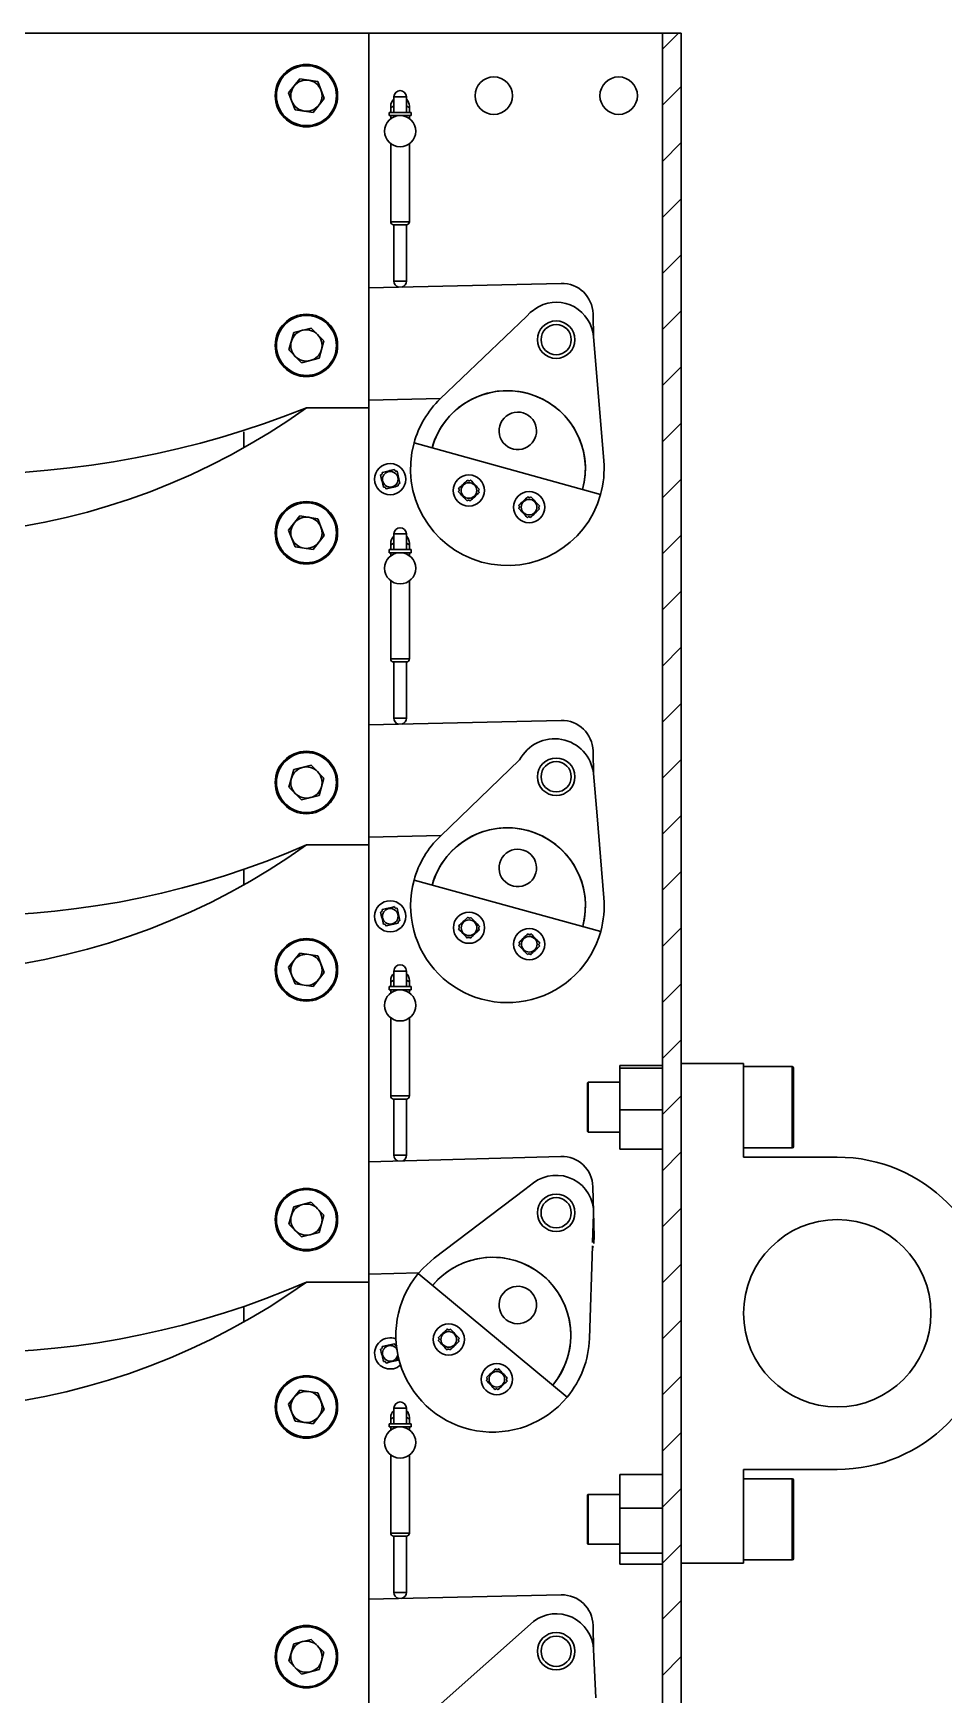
# Model space of a CAD drawing. Header units: millimetres. Extents: x -526 to 1037, y -289 to 1686.
# Drawn here: x -277.7 to -204.8, y 1320.8 to 1453.8 of the extents above; entities that cross this region are included whole.
import ezdxf

# ---------------------------------------------------------------- set-up
doc = ezdxf.new("R2010")
doc.units = ezdxf.units.MM
doc.header["$LTSCALE"] = 0.3
doc.layers.add('粗实线', color=7, linetype='Continuous', lineweight=35)

msp = doc.modelspace()

# ---------------------------------------------------------------- hatches: boundary and pattern name
at = {"layer": '粗实线', "linetype": 'ByBlock', "lineweight": 30}
h = msp.add_hatch(dxfattribs=at)
h.set_pattern_fill('ANSI31', color=0, style=0)
h.set_pattern_definition([(45, (-525.94, 1176.3685), (-2.245064, 2.245064), [])])
h.paths.add_polyline_path([(-225.801, 1453.837), (-227.301, 1453.837), (-227.301, 1248.837), (-225.801, 1248.837)], flags=0)

# ---------------------------------------------------------------- linework, layer by layer
at = {"layer": '粗实线', "color": 0, "linetype": 'ByBlock', "lineweight": 30}
for p, q in [((-250.804, 1453.837), (-321.358, 1453.837)), ((-250.801, 1453.837), (-250.804, 1453.837)), ((-250.801, 1248.837), (-250.801, 1453.837)), ((-227.301, 1453.837), (-250.801, 1453.837)), ((-225.801, 1453.837), (-227.301, 1453.837)), ((-227.301, 1453.837), (-227.301, 1248.837)), ((-225.801, 1248.837), (-225.801, 1453.837)), ((-257.228, 1449.053), (-256.326, 1450.181)), ((-256.702, 1447.709), (-257.228, 1449.053)), ((-256.326, 1450.181), (-254.899, 1449.964)), ((-254.899, 1449.964), (-254.374, 1448.62)), ((-255.275, 1447.492), (-256.702, 1447.709)), ((-254.374, 1448.62), (-255.275, 1447.492)), ((-248.801, 1448.012), (-249.051, 1447.868)), ((-249.051, 1447.992), (-249.051, 1447.492)), ((-248.801, 1448.742), (-248.801, 1447.492)), ((-248.801, 1448.742), (-247.801, 1448.742)), ((-247.801, 1447.492), (-247.801, 1448.742)), ((-247.551, 1447.868), (-247.801, 1448.012)), ((-247.551, 1447.492), (-247.551, 1447.992)), ((-249.176, 1447.492), (-249.176, 1447.242)), ((-249.176, 1447.492), (-247.426, 1447.492)), ((-249.176, 1447.242), (-247.426, 1447.242)), ((-249.051, 1447.242), (-249.051, 1446.992)), ((-249.051, 1447.242), (-249.051, 1446.992)), ((-247.551, 1446.992), (-247.551, 1447.242)), ((-247.551, 1446.992), (-247.551, 1447.242)), ((-247.426, 1447.242), (-247.426, 1447.492)), ((-249.051, 1444.992), (-249.051, 1438.742)), ((-247.551, 1438.742), (-247.551, 1444.992)), ((-249.051, 1438.742), (-247.551, 1438.742)), ((-248.801, 1438.492), (-248.801, 1433.992)), ((-248.801, 1438.492), (-247.801, 1438.492)), ((-247.801, 1433.992), (-247.801, 1438.492)), ((-235.41, 1433.808), (-250.801, 1433.453)), ((-248.801, 1433.992), (-247.801, 1433.992)), ((-238.167, 1431.19), (-245.083, 1424.557)), ((-237.883, 1431.463), (-238.167, 1431.19)), ((-232.809, 1429.456), (-232.853, 1431.367)), ((-257.199, 1428.478), (-256.81, 1429.868)), ((-256.81, 1429.868), (-255.412, 1430.227)), ((-255.412, 1430.227), (-254.403, 1429.195)), ((-254.403, 1429.195), (-254.791, 1427.805)), ((-231.995, 1419.602), (-232.816, 1429.545)), ((-256.189, 1427.446), (-257.199, 1428.478)), ((-254.791, 1427.805), (-256.189, 1427.446)), ((-255.801, 1423.837), (-250.804, 1423.837)), ((-250.804, 1423.837), (-255.801, 1423.837)), ((-250.801, 1424.451), (-245.055, 1424.583)), ((-260.801, 1421.928), (-260.801, 1420.648)), ((-232.248, 1416.9), (-247.188, 1421.027)), ((-248.754, 1418.898), (-248.749, 1418.878)), ((-248.445, 1417.583), (-248.45, 1417.603)), ((-243.61, 1417.351), (-243.624, 1417.366)), ((-242.874, 1418.043), (-242.888, 1418.057)), ((-242.093, 1416.951), (-242.071, 1417.02)), ((-238.674, 1416.157), (-238.697, 1416.088)), ((-237.157, 1415.757), (-237.144, 1415.742)), ((-257.228, 1414.053), (-256.326, 1415.181)), ((-256.326, 1415.181), (-254.899, 1414.964)), ((-254.899, 1414.964), (-254.374, 1413.62)), ((-237.894, 1415.065), (-237.88, 1415.051)), ((-256.702, 1412.709), (-257.228, 1414.053)), ((-254.374, 1413.62), (-255.275, 1412.492)), ((-248.801, 1413.012), (-249.051, 1412.868)), ((-249.051, 1412.992), (-249.051, 1412.492)), ((-248.801, 1413.742), (-248.801, 1412.492)), ((-248.801, 1413.742), (-247.801, 1413.742)), ((-247.801, 1412.492), (-247.801, 1413.742)), ((-247.551, 1412.868), (-247.801, 1413.012)), ((-247.551, 1412.492), (-247.551, 1412.992)), ((-255.275, 1412.492), (-256.702, 1412.709)), ((-249.176, 1412.492), (-249.176, 1412.242)), ((-249.176, 1412.492), (-247.426, 1412.492)), ((-249.176, 1412.242), (-247.426, 1412.242)), ((-249.051, 1412.242), (-249.051, 1411.992)), ((-249.051, 1412.242), (-249.051, 1411.992)), ((-247.551, 1411.992), (-247.551, 1412.242)), ((-247.551, 1411.992), (-247.551, 1412.242)), ((-247.426, 1412.242), (-247.426, 1412.492)), ((-249.051, 1409.992), (-249.051, 1403.742)), ((-247.551, 1403.742), (-247.551, 1409.992)), ((-249.051, 1403.742), (-247.551, 1403.742)), ((-248.801, 1403.492), (-248.801, 1398.992)), ((-248.801, 1403.492), (-247.801, 1403.492)), ((-247.801, 1398.992), (-247.801, 1403.492)), ((-235.41, 1398.809), (-250.801, 1398.453)), ((-248.801, 1398.992), (-247.801, 1398.992)), ((-232.809, 1394.458), (-232.853, 1396.368)), ((-257.199, 1393.478), (-256.81, 1394.868)), ((-256.81, 1394.868), (-255.412, 1395.227)), ((-255.412, 1395.227), (-254.403, 1394.195)), ((-238.731, 1395.649), (-245.08, 1389.551)), ((-232.535, 1391.165), (-232.816, 1394.548)), ((-256.189, 1392.446), (-257.199, 1393.478)), ((-254.403, 1394.195), (-254.791, 1392.805)), ((-254.791, 1392.805), (-256.189, 1392.446)), ((-231.988, 1384.605), (-232.535, 1391.165)), ((-250.801, 1389.451), (-245.046, 1389.584)), ((-255.801, 1388.837), (-250.804, 1388.837)), ((-250.804, 1388.837), (-255.801, 1388.837)), ((-260.801, 1386.885), (-260.801, 1385.648)), ((-232.236, 1381.916), (-247.186, 1386.008)), ((-243.599, 1382.342), (-243.613, 1382.357)), ((-242.082, 1381.942), (-242.059, 1382.013)), ((-238.66, 1381.159), (-238.683, 1381.088)), ((-238.04, 1381.714), (-238.054, 1381.728)), ((-257.228, 1379.053), (-256.326, 1380.181)), ((-256.326, 1380.181), (-254.899, 1379.964)), ((-254.899, 1379.964), (-254.374, 1378.62)), ((-237.144, 1380.759), (-237.13, 1380.744)), ((-256.702, 1377.709), (-257.228, 1379.053)), ((-254.374, 1378.62), (-255.275, 1377.492)), ((-248.801, 1378.742), (-248.801, 1377.492)), ((-248.801, 1378.742), (-247.801, 1378.742)), ((-247.801, 1377.492), (-247.801, 1378.742)), ((-255.275, 1377.492), (-256.702, 1377.709)), ((-249.176, 1377.492), (-249.176, 1377.242)), ((-249.176, 1377.492), (-247.426, 1377.492)), ((-249.176, 1377.242), (-247.426, 1377.242)), ((-248.801, 1378.012), (-249.051, 1377.868)), ((-249.051, 1377.992), (-249.051, 1377.492)), ((-249.051, 1377.242), (-249.051, 1376.992)), ((-249.051, 1377.242), (-249.051, 1376.992)), ((-247.551, 1377.868), (-247.801, 1378.012)), ((-247.551, 1377.492), (-247.551, 1377.992)), ((-247.551, 1376.992), (-247.551, 1377.242)), ((-247.551, 1376.992), (-247.551, 1377.242)), ((-247.426, 1377.242), (-247.426, 1377.492)), ((-249.051, 1374.992), (-249.051, 1368.742)), ((-247.551, 1368.742), (-247.551, 1374.992)), ((-227.301, 1371.186), (-230.701, 1371.186)), ((-230.701, 1370.977), (-230.701, 1371.186)), ((-227.301, 1370.977), (-230.701, 1370.977)), ((-230.701, 1367.627), (-230.701, 1370.977)), ((-220.801, 1371.337), (-225.801, 1371.337)), ((-220.801, 1363.837), (-220.801, 1371.337)), ((-216.901, 1371.087), (-220.801, 1371.087)), ((-216.901, 1364.587), (-216.901, 1371.087)), ((-216.801, 1370.987), (-216.801, 1364.687)), ((-233.251, 1369.837), (-233.301, 1369.787)), ((-233.301, 1365.887), (-233.301, 1369.787)), ((-230.701, 1369.837), (-233.251, 1369.837)), ((-233.251, 1369.837), (-233.251, 1365.837)), ((-249.051, 1368.742), (-247.551, 1368.742)), ((-248.801, 1368.492), (-248.801, 1363.992)), ((-248.801, 1368.492), (-247.801, 1368.492)), ((-247.801, 1363.992), (-247.801, 1368.492)), ((-227.301, 1367.627), (-230.701, 1367.627)), ((-230.701, 1364.487), (-230.701, 1367.627)), ((-233.301, 1365.887), (-233.251, 1365.837)), ((-233.251, 1365.837), (-230.701, 1365.837)), ((-235.432, 1363.899), (-250.801, 1363.476)), ((-248.801, 1363.992), (-247.801, 1363.992)), ((-227.301, 1364.487), (-230.701, 1364.487)), ((-220.801, 1364.587), (-216.901, 1364.587)), ((-213.301, 1363.837), (-220.801, 1363.837)), ((-238.312, 1361.253), (-245.571, 1355.748)), ((-237.621, 1361.777), (-238.312, 1361.253)), ((-232.754, 1357.47), (-232.864, 1361.468)), ((-257.199, 1358.478), (-256.81, 1359.868)), ((-256.81, 1359.868), (-255.412, 1360.227)), ((-255.412, 1360.227), (-254.403, 1359.195)), ((-256.189, 1357.446), (-257.199, 1358.478)), ((-254.403, 1359.195), (-254.791, 1357.805)), ((-232.886, 1357.014), (-232.81, 1359.287)), ((-254.791, 1357.805), (-256.189, 1357.446)), ((-233.142, 1349.315), (-232.895, 1356.738)), ((-232.901, 1356.555), (-232.853, 1356.702)), ((-250.801, 1354.472), (-246.801, 1354.582)), ((-234.917, 1344.632), (-246.859, 1354.514)), ((-255.801, 1353.837), (-250.804, 1353.837)), ((-250.804, 1353.837), (-255.801, 1353.837)), ((-260.801, 1351.885), (-260.801, 1350.648)), ((-245.231, 1349.161), (-245.245, 1349.147)), ((-249.733, 1348.647), (-249.737, 1348.667)), ((-248.549, 1348.771), (-248.569, 1348.766)), ((-249.633, 1347.479), (-249.614, 1347.484)), ((-257.228, 1344.053), (-256.326, 1345.181)), ((-256.326, 1345.181), (-254.899, 1344.964)), ((-241.386, 1346.2), (-241.372, 1346.185)), ((-240.462, 1345.216), (-240.475, 1345.23)), ((-239.739, 1345.922), (-239.725, 1345.907)), ((-256.702, 1342.709), (-257.228, 1344.053)), ((-254.899, 1344.964), (-254.374, 1343.62)), ((-255.275, 1342.492), (-256.702, 1342.709)), ((-254.374, 1343.62), (-255.275, 1342.492)), ((-249.176, 1342.492), (-249.176, 1342.242)), ((-249.176, 1342.492), (-247.426, 1342.492)), ((-248.801, 1343.012), (-249.051, 1342.868)), ((-249.051, 1342.992), (-249.051, 1342.492)), ((-248.801, 1343.742), (-248.801, 1342.492)), ((-248.801, 1343.742), (-247.801, 1343.742)), ((-247.801, 1342.492), (-247.801, 1343.742)), ((-247.551, 1342.868), (-247.801, 1343.012)), ((-247.551, 1342.492), (-247.551, 1342.992)), ((-247.426, 1342.242), (-247.426, 1342.492)), ((-249.176, 1342.242), (-247.426, 1342.242)), ((-249.051, 1342.242), (-249.051, 1341.992)), ((-249.051, 1342.242), (-249.051, 1341.992)), ((-247.551, 1341.992), (-247.551, 1342.242)), ((-247.551, 1341.992), (-247.551, 1342.242)), ((-249.051, 1339.992), (-249.051, 1333.742)), ((-247.551, 1333.742), (-247.551, 1339.992)), ((-220.801, 1331.337), (-220.801, 1338.837)), ((-220.801, 1338.837), (-213.301, 1338.837)), ((-227.301, 1338.438), (-230.701, 1338.438)), ((-230.701, 1335.725), (-230.701, 1338.438)), ((-216.901, 1338.087), (-220.801, 1338.087)), ((-216.901, 1331.587), (-216.901, 1338.087)), ((-216.801, 1337.987), (-216.801, 1331.687)), ((-233.251, 1336.837), (-233.301, 1336.787)), ((-233.301, 1332.887), (-233.301, 1336.787)), ((-230.701, 1336.837), (-233.251, 1336.837)), ((-233.251, 1336.837), (-233.251, 1332.837)), ((-227.301, 1335.725), (-230.701, 1335.725)), ((-230.701, 1332.123), (-230.701, 1335.725)), ((-249.051, 1333.742), (-247.551, 1333.742)), ((-248.801, 1333.492), (-248.801, 1328.992)), ((-248.801, 1333.492), (-247.801, 1333.492)), ((-247.801, 1328.992), (-247.801, 1333.492)), ((-233.301, 1332.887), (-233.251, 1332.837)), ((-233.251, 1332.837), (-230.701, 1332.837)), ((-227.301, 1332.123), (-230.701, 1332.123)), ((-230.701, 1331.235), (-230.701, 1332.123)), ((-227.301, 1331.235), (-230.701, 1331.235)), ((-225.801, 1331.337), (-220.801, 1331.337)), ((-220.801, 1331.587), (-216.901, 1331.587)), ((-235.405, 1328.787), (-250.801, 1328.448)), ((-248.801, 1328.992), (-247.801, 1328.992)), ((-237.625, 1326.663), (-245.25, 1319.879)), ((-256.81, 1324.868), (-255.412, 1325.227)), ((-255.412, 1325.227), (-254.403, 1324.195)), ((-232.807, 1324.379), (-232.85, 1326.343)), ((-257.199, 1323.478), (-256.81, 1324.868)), ((-254.403, 1324.195), (-254.791, 1322.805)), ((-232.632, 1320.557), (-232.809, 1324.415)), ((-256.189, 1322.446), (-257.199, 1323.478)), ((-254.791, 1322.805), (-256.189, 1322.446))]:
    msp.add_line(p, q, dxfattribs=at)
at = {"layer": '粗实线', "color": 0, "linetype": 'ByBlock', "lineweight": 30, "flags": 128}
for points in [[(-237.177, 1431.966), (-237.282, 1431.91), (-237.883, 1431.463)], [(-249.633, 1417.479), (-249.661, 1417.6), (-249.69, 1417.723), (-249.719, 1417.847), (-249.748, 1417.971), (-249.778, 1418.095), (-249.807, 1418.219), (-249.835, 1418.342), (-249.864, 1418.463)], [(-249.737, 1418.667), (-249.616, 1418.695), (-249.494, 1418.724), (-249.37, 1418.753), (-249.245, 1418.782), (-249.121, 1418.811), (-248.997, 1418.84), (-248.875, 1418.869), (-248.754, 1418.898)], [(-249.733, 1418.647), (-249.733, 1418.65), (-249.734, 1418.652), (-249.734, 1418.655), (-249.735, 1418.657), (-249.735, 1418.66), (-249.736, 1418.662), (-249.737, 1418.664), (-249.737, 1418.667)], [(-248.549, 1418.771), (-248.521, 1418.65), (-248.492, 1418.527), (-248.463, 1418.404), (-248.434, 1418.279), (-248.405, 1418.155), (-248.376, 1418.031), (-248.347, 1417.908), (-248.319, 1417.788)], [(-249.429, 1417.353), (-249.429, 1417.355), (-249.43, 1417.357), (-249.43, 1417.36), (-249.431, 1417.362), (-249.432, 1417.365), (-249.432, 1417.367), (-249.433, 1417.37), (-249.433, 1417.372)], [(-248.445, 1417.583), (-248.566, 1417.555), (-248.689, 1417.526), (-248.813, 1417.497), (-248.937, 1417.468), (-249.061, 1417.439), (-249.185, 1417.41), (-249.308, 1417.381), (-249.429, 1417.353)], [(-243.631, 1417.126), (-243.629, 1417.127), (-243.628, 1417.129), (-243.626, 1417.131), (-243.624, 1417.132), (-243.622, 1417.134), (-243.62, 1417.136), (-243.619, 1417.138), (-243.617, 1417.139)], [(-242.94, 1416.389), (-243.025, 1416.48), (-243.111, 1416.572), (-243.198, 1416.664), (-243.286, 1416.757), (-243.373, 1416.851), (-243.46, 1416.943), (-243.546, 1417.035), (-243.631, 1417.126)], [(-243.624, 1417.366), (-243.533, 1417.451), (-243.441, 1417.537), (-243.349, 1417.624), (-243.256, 1417.712), (-243.163, 1417.799), (-243.07, 1417.886), (-242.978, 1417.972), (-242.888, 1418.057)], [(-241.963, 1417.073), (-242.054, 1416.988), (-242.146, 1416.902), (-242.238, 1416.815), (-242.331, 1416.727), (-242.425, 1416.64), (-242.517, 1416.553), (-242.609, 1416.467), (-242.7, 1416.382)], [(-242.662, 1418.036), (-242.66, 1418.038), (-242.658, 1418.039), (-242.656, 1418.041), (-242.654, 1418.043), (-242.653, 1418.045), (-242.651, 1418.046), (-242.649, 1418.048), (-242.647, 1418.05)], [(-242.647, 1418.05), (-242.562, 1417.959), (-242.476, 1417.867), (-242.389, 1417.775), (-242.302, 1417.682), (-242.214, 1417.589), (-242.127, 1417.496), (-242.041, 1417.404), (-241.956, 1417.313)], [(-241.956, 1417.313), (-241.958, 1417.312), (-241.959, 1417.31), (-241.961, 1417.308), (-241.963, 1417.307), (-241.965, 1417.305), (-241.967, 1417.303), (-241.969, 1417.302), (-241.97, 1417.3)], [(-242.925, 1416.403), (-242.927, 1416.401), (-242.929, 1416.4), (-242.931, 1416.398), (-242.933, 1416.396), (-242.934, 1416.394), (-242.936, 1416.393), (-242.938, 1416.391), (-242.94, 1416.389)], [(-238.12, 1415.058), (-238.205, 1415.149), (-238.292, 1415.241), (-238.379, 1415.333), (-238.466, 1415.426), (-238.553, 1415.519), (-238.64, 1415.612), (-238.727, 1415.704), (-238.812, 1415.794)], [(-238.804, 1416.035), (-238.714, 1416.12), (-238.622, 1416.206), (-238.529, 1416.293), (-238.436, 1416.38), (-238.343, 1416.468), (-238.25, 1416.555), (-238.158, 1416.641), (-238.068, 1416.726)], [(-238.791, 1416.02), (-238.792, 1416.022), (-238.794, 1416.024), (-238.796, 1416.026), (-238.797, 1416.027), (-238.799, 1416.029), (-238.801, 1416.031), (-238.802, 1416.033), (-238.804, 1416.035)], [(-238.068, 1416.726), (-238.066, 1416.724), (-238.065, 1416.722), (-238.063, 1416.721), (-238.061, 1416.719), (-238.059, 1416.717), (-238.058, 1416.715), (-238.056, 1416.713), (-238.054, 1416.712)], [(-237.144, 1415.742), (-237.234, 1415.657), (-237.326, 1415.571), (-237.419, 1415.484), (-237.512, 1415.396), (-237.605, 1415.309), (-237.698, 1415.222), (-237.79, 1415.136), (-237.88, 1415.051)], [(-237.842, 1416.705), (-237.84, 1416.707), (-237.839, 1416.708), (-237.837, 1416.71), (-237.835, 1416.712), (-237.833, 1416.713), (-237.831, 1416.715), (-237.829, 1416.717), (-237.828, 1416.719)], [(-237.828, 1416.719), (-237.743, 1416.628), (-237.656, 1416.536), (-237.569, 1416.444), (-237.482, 1416.35), (-237.395, 1416.257), (-237.307, 1416.165), (-237.221, 1416.073), (-237.136, 1415.982)], [(-237.136, 1415.982), (-237.138, 1415.981), (-237.14, 1415.979), (-237.142, 1415.977), (-237.144, 1415.975), (-237.145, 1415.974), (-237.147, 1415.972), (-237.149, 1415.97), (-237.151, 1415.969)], [(-238.106, 1415.072), (-238.108, 1415.07), (-238.109, 1415.068), (-238.111, 1415.067), (-238.113, 1415.065), (-238.115, 1415.063), (-238.117, 1415.062), (-238.119, 1415.06), (-238.12, 1415.058)], [(-249.737, 1383.667), (-249.616, 1383.695), (-249.494, 1383.724), (-249.37, 1383.753), (-249.245, 1383.782), (-249.121, 1383.811), (-248.997, 1383.84), (-248.875, 1383.869), (-248.754, 1383.898)], [(-248.754, 1383.898), (-248.753, 1383.895), (-248.753, 1383.893), (-248.752, 1383.89), (-248.751, 1383.888), (-248.751, 1383.885), (-248.75, 1383.883), (-248.75, 1383.88), (-248.749, 1383.878)], [(-248.549, 1383.771), (-248.521, 1383.65), (-248.492, 1383.527), (-248.463, 1383.404), (-248.434, 1383.279), (-248.405, 1383.155), (-248.376, 1383.031), (-248.347, 1382.908), (-248.319, 1382.788)], [(-249.633, 1382.479), (-249.661, 1382.6), (-249.69, 1382.723), (-249.719, 1382.847), (-249.748, 1382.971), (-249.778, 1383.095), (-249.807, 1383.219), (-249.835, 1383.342), (-249.864, 1383.463)], [(-249.733, 1383.647), (-249.733, 1383.65), (-249.734, 1383.652), (-249.734, 1383.655), (-249.735, 1383.657), (-249.735, 1383.66), (-249.736, 1383.662), (-249.737, 1383.664), (-249.737, 1383.667)], [(-249.429, 1382.353), (-249.429, 1382.355), (-249.43, 1382.357), (-249.43, 1382.36), (-249.431, 1382.362), (-249.432, 1382.365), (-249.432, 1382.367), (-249.433, 1382.37), (-249.433, 1382.372)], [(-248.445, 1382.583), (-248.566, 1382.555), (-248.689, 1382.526), (-248.813, 1382.497), (-248.937, 1382.468), (-249.061, 1382.439), (-249.185, 1382.41), (-249.308, 1382.381), (-249.429, 1382.353)], [(-243.613, 1382.357), (-243.522, 1382.442), (-243.43, 1382.528), (-243.338, 1382.615), (-243.245, 1382.703), (-243.152, 1382.79), (-243.059, 1382.877), (-242.967, 1382.963), (-242.877, 1383.048)], [(-242.877, 1383.048), (-242.875, 1383.047), (-242.873, 1383.045), (-242.871, 1383.043), (-242.87, 1383.041), (-242.868, 1383.039), (-242.866, 1383.037), (-242.865, 1383.036), (-242.863, 1383.034)], [(-242.636, 1383.041), (-242.551, 1382.95), (-242.465, 1382.858), (-242.378, 1382.766), (-242.291, 1382.673), (-242.203, 1382.58), (-242.116, 1382.487), (-242.03, 1382.395), (-241.945, 1382.305)], [(-243.62, 1382.117), (-243.619, 1382.118), (-243.617, 1382.12), (-243.615, 1382.122), (-243.613, 1382.123), (-243.611, 1382.125), (-243.609, 1382.127), (-243.608, 1382.129), (-243.606, 1382.13)], [(-242.929, 1381.38), (-243.014, 1381.471), (-243.1, 1381.563), (-243.187, 1381.655), (-243.275, 1381.748), (-243.362, 1381.842), (-243.449, 1381.934), (-243.535, 1382.026), (-243.62, 1382.117)], [(-242.689, 1381.373), (-242.69, 1381.375), (-242.692, 1381.376), (-242.694, 1381.378), (-242.695, 1381.38), (-242.697, 1381.382), (-242.699, 1381.384), (-242.701, 1381.386), (-242.702, 1381.387)], [(-241.952, 1382.064), (-242.043, 1381.979), (-242.135, 1381.893), (-242.227, 1381.806), (-242.321, 1381.719), (-242.414, 1381.631), (-242.506, 1381.544), (-242.598, 1381.458), (-242.689, 1381.373)], [(-241.945, 1382.305), (-241.947, 1382.303), (-241.948, 1382.301), (-241.95, 1382.299), (-241.952, 1382.298), (-241.954, 1382.296), (-241.956, 1382.294), (-241.958, 1382.293), (-241.959, 1382.291)], [(-238.79, 1381.037), (-238.7, 1381.122), (-238.608, 1381.208), (-238.515, 1381.295), (-238.422, 1381.383), (-238.329, 1381.47), (-238.236, 1381.557), (-238.145, 1381.643), (-238.054, 1381.728)], [(-238.777, 1381.022), (-238.778, 1381.024), (-238.78, 1381.026), (-238.782, 1381.028), (-238.783, 1381.03), (-238.785, 1381.031), (-238.787, 1381.033), (-238.789, 1381.035), (-238.79, 1381.037)], [(-237.828, 1381.707), (-237.826, 1381.709), (-237.825, 1381.71), (-237.823, 1381.712), (-237.821, 1381.714), (-237.819, 1381.716), (-237.817, 1381.717), (-237.815, 1381.719), (-237.814, 1381.721)], [(-237.814, 1381.721), (-237.729, 1381.63), (-237.642, 1381.538), (-237.555, 1381.446), (-237.468, 1381.353), (-237.381, 1381.259), (-237.294, 1381.167), (-237.207, 1381.075), (-237.122, 1380.984)], [(-238.106, 1380.06), (-238.191, 1380.151), (-238.278, 1380.243), (-238.365, 1380.335), (-238.452, 1380.428), (-238.539, 1380.521), (-238.627, 1380.614), (-238.713, 1380.706), (-238.798, 1380.797)], [(-238.092, 1380.074), (-238.094, 1380.072), (-238.095, 1380.071), (-238.097, 1380.069), (-238.099, 1380.067), (-238.101, 1380.065), (-238.103, 1380.064), (-238.105, 1380.062), (-238.106, 1380.06)], [(-237.13, 1380.744), (-237.22, 1380.659), (-237.312, 1380.573), (-237.405, 1380.486), (-237.498, 1380.398), (-237.591, 1380.311), (-237.684, 1380.224), (-237.776, 1380.138), (-237.866, 1380.053)], [(-237.122, 1380.984), (-237.124, 1380.983), (-237.126, 1380.981), (-237.128, 1380.979), (-237.13, 1380.978), (-237.131, 1380.976), (-237.133, 1380.974), (-237.135, 1380.972), (-237.137, 1380.971)], [(-232.797, 1356.938), (-232.789, 1356.981), (-232.754, 1357.47)], [(-245.571, 1355.748), (-246.468, 1354.951), (-246.859, 1354.514)], [(-244.554, 1348.411), (-244.639, 1348.501), (-244.725, 1348.593), (-244.812, 1348.686), (-244.9, 1348.779), (-244.987, 1348.872), (-245.074, 1348.965), (-245.16, 1349.056), (-245.245, 1349.147)], [(-245.238, 1349.387), (-245.147, 1349.472), (-245.056, 1349.559), (-244.963, 1349.646), (-244.87, 1349.733), (-244.777, 1349.82), (-244.684, 1349.907), (-244.592, 1349.994), (-244.502, 1350.079)], [(-244.502, 1350.079), (-244.5, 1350.077), (-244.498, 1350.075), (-244.497, 1350.073), (-244.495, 1350.071), (-244.493, 1350.07), (-244.491, 1350.068), (-244.49, 1350.066), (-244.488, 1350.064)], [(-243.577, 1349.095), (-243.668, 1349.01), (-243.76, 1348.923), (-243.852, 1348.836), (-243.946, 1348.749), (-244.039, 1348.661), (-244.131, 1348.574), (-244.223, 1348.488), (-244.314, 1348.403)], [(-244.276, 1350.057), (-244.274, 1350.059), (-244.272, 1350.061), (-244.27, 1350.063), (-244.269, 1350.064), (-244.267, 1350.066), (-244.265, 1350.068), (-244.263, 1350.069), (-244.261, 1350.071)], [(-244.261, 1350.071), (-244.176, 1349.981), (-244.09, 1349.889), (-244.003, 1349.796), (-243.916, 1349.703), (-243.828, 1349.61), (-243.741, 1349.517), (-243.655, 1349.425), (-243.57, 1349.335)], [(-249.864, 1348.463), (-249.861, 1348.463), (-249.859, 1348.464), (-249.856, 1348.464), (-249.854, 1348.465), (-249.852, 1348.465), (-249.849, 1348.466), (-249.847, 1348.467), (-249.844, 1348.467)], [(-249.633, 1347.479), (-249.661, 1347.6), (-249.69, 1347.723), (-249.719, 1347.847), (-249.748, 1347.971), (-249.778, 1348.095), (-249.807, 1348.219), (-249.835, 1348.342), (-249.864, 1348.463)], [(-249.737, 1348.667), (-249.616, 1348.695), (-249.494, 1348.724), (-249.37, 1348.753), (-249.245, 1348.782), (-249.121, 1348.811), (-248.997, 1348.84), (-248.875, 1348.869), (-248.754, 1348.898)], [(-248.754, 1348.898), (-248.753, 1348.895), (-248.753, 1348.893), (-248.752, 1348.89), (-248.751, 1348.888), (-248.751, 1348.885), (-248.75, 1348.883), (-248.75, 1348.88), (-248.749, 1348.878)], [(-248.619, 1347.543), (-248.561, 1347.595), (-248.427, 1347.777)], [(-244.539, 1348.424), (-244.541, 1348.423), (-244.543, 1348.421), (-244.545, 1348.419), (-244.547, 1348.418), (-244.549, 1348.416), (-244.55, 1348.414), (-244.552, 1348.412), (-244.554, 1348.411)], [(-249.429, 1347.353), (-249.429, 1347.355), (-249.43, 1347.357), (-249.43, 1347.36), (-249.431, 1347.362), (-249.432, 1347.365), (-249.432, 1347.367), (-249.433, 1347.37), (-249.433, 1347.372)], [(-248.445, 1347.583), (-248.566, 1347.555), (-248.689, 1347.526), (-248.813, 1347.497), (-248.937, 1347.468), (-249.061, 1347.439), (-249.185, 1347.41), (-249.308, 1347.381), (-249.429, 1347.353)], [(-248.45, 1347.603), (-248.449, 1347.6), (-248.449, 1347.598), (-248.448, 1347.595), (-248.448, 1347.593), (-248.447, 1347.59), (-248.447, 1347.588), (-248.446, 1347.586), (-248.445, 1347.583)], [(-241.386, 1346.2), (-241.295, 1346.285), (-241.203, 1346.371), (-241.111, 1346.458), (-241.018, 1346.545), (-240.925, 1346.633), (-240.832, 1346.72), (-240.74, 1346.806), (-240.649, 1346.891)], [(-240.649, 1346.891), (-240.648, 1346.889), (-240.646, 1346.887), (-240.644, 1346.886), (-240.643, 1346.884), (-240.641, 1346.882), (-240.639, 1346.88), (-240.638, 1346.878), (-240.636, 1346.876)], [(-240.424, 1346.87), (-240.422, 1346.872), (-240.42, 1346.873), (-240.418, 1346.875), (-240.416, 1346.877), (-240.415, 1346.878), (-240.413, 1346.88), (-240.411, 1346.882), (-240.409, 1346.884)], [(-240.409, 1346.884), (-240.324, 1346.793), (-240.238, 1346.701), (-240.151, 1346.608), (-240.063, 1346.515), (-239.976, 1346.422), (-239.889, 1346.33), (-239.803, 1346.238), (-239.718, 1346.147)], [(-241.393, 1345.959), (-241.391, 1345.961), (-241.39, 1345.963), (-241.388, 1345.964), (-241.386, 1345.966), (-241.384, 1345.968), (-241.382, 1345.97), (-241.381, 1345.971), (-241.379, 1345.973)], [(-240.702, 1345.223), (-240.787, 1345.314), (-240.873, 1345.405), (-240.96, 1345.498), (-241.048, 1345.591), (-241.135, 1345.684), (-241.222, 1345.777), (-241.308, 1345.869), (-241.393, 1345.959)], [(-240.687, 1345.237), (-240.689, 1345.235), (-240.691, 1345.233), (-240.693, 1345.232), (-240.695, 1345.23), (-240.696, 1345.228), (-240.698, 1345.227), (-240.7, 1345.225), (-240.702, 1345.223)], [(-239.725, 1345.907), (-239.816, 1345.822), (-239.908, 1345.736), (-240, 1345.649), (-240.093, 1345.561), (-240.187, 1345.474), (-240.279, 1345.387), (-240.371, 1345.301), (-240.462, 1345.216)], [(-239.718, 1346.147), (-239.72, 1346.146), (-239.721, 1346.144), (-239.723, 1346.142), (-239.725, 1346.14), (-239.727, 1346.139), (-239.729, 1346.137), (-239.731, 1346.135), (-239.732, 1346.134)]]:
    msp.add_lwpolyline(points, dxfattribs=at)
at = {"layer": '粗实线', "color": 0, "linetype": 'ByBlock', "lineweight": 30}
for centre, radius in [((-255.801, 1448.837), 2.5), ((-255.801, 1448.837), 2.4), ((-240.801, 1448.837), 1.5), ((-230.801, 1448.837), 1.5), ((-248.301, 1445.992), 1.25), ((-255.801, 1428.837), 2.5), ((-255.801, 1428.837), 2.4), ((-235.806, 1429.298), 1.5), ((-235.806, 1429.298), 1.211), ((-249.091, 1418.125), 1.25), ((-249.091, 1418.125), 0.625), ((-242.794, 1417.22), 1.25), ((-242.794, 1417.22), 0.625), ((-237.974, 1415.888), 1.25), ((-255.801, 1413.837), 2.5), ((-255.801, 1413.837), 2.4), ((-237.974, 1415.888), 0.625), ((-248.301, 1410.992), 1.25), ((-255.801, 1393.837), 2.5), ((-255.801, 1393.837), 2.4), ((-235.806, 1394.299), 1.5), ((-235.806, 1394.299), 1.211), ((-249.091, 1383.125), 1.25), ((-249.091, 1383.125), 0.625), ((-242.783, 1382.211), 1.25), ((-242.783, 1382.211), 0.625), ((-255.801, 1378.837), 2.5), ((-255.801, 1378.837), 2.4), ((-237.96, 1380.89), 1.25), ((-237.96, 1380.89), 0.625), ((-248.301, 1375.992), 1.25), ((-255.801, 1358.837), 2.5), ((-255.801, 1358.837), 2.4), ((-235.808, 1359.386), 1.5), ((-235.808, 1359.386), 1.211), ((-213.301, 1351.337), 7.5), ((-244.408, 1349.241), 1.25), ((-244.408, 1349.241), 0.625), ((-240.556, 1346.053), 1.25), ((-240.556, 1346.053), 0.625), ((-255.801, 1343.837), 2.5), ((-255.801, 1343.837), 2.4), ((-248.301, 1340.992), 1.25), ((-255.801, 1323.837), 2.5), ((-255.801, 1323.837), 2.4), ((-235.806, 1324.277), 1.5), ((-235.806, 1324.277), 1.211)]:
    msp.add_circle(centre, radius, dxfattribs=at)
for centre, radius, start, end in [((-255.801, 1448.837), 1.25, 141.35827, 201.35827), ((-255.801, 1448.837), 1.25, 81.35827, 141.35827), ((-255.801, 1448.837), 1.25, 21.35827, 81.35827), ((-255.801, 1448.837), 1.25, 321.35827, 21.35827), ((-248.301, 1448.742), 0.5, 0, 180), ((-255.801, 1448.837), 1.25, 201.35827, 261.35827), ((-255.801, 1448.837), 1.25, 261.35827, 321.35827), ((-248.301, 1447.992), 0.75, 131.81031, 180), ((-248.301, 1447.992), 0.75, 0, 48.18969), ((-248.801, 1438.742), 0.25, 180, 270), ((-247.801, 1438.742), 0.25, 270, 0), ((-248.301, 1433.992), 0.5, 180, 255.31209), ((-248.301, 1433.992), 0.5, 287.33171, 0), ((-235.352, 1431.309), 2.5, 1.3219, 91.3219), ((-235.806, 1429.298), 3, 4.72406, 117.19502), ((-255.801, 1428.837), 1.25, 164.39165, 224.39165), ((-255.801, 1428.837), 1.25, 104.39165, 164.39165), ((-255.801, 1428.837), 1.25, 44.39165, 104.39165), ((-255.801, 1428.837), 1.25, 344.39165, 44.39165), ((-255.801, 1428.837), 1.25, 224.39165, 284.39165), ((-255.801, 1428.837), 1.25, 284.39165, 344.39165), ((-239.718, 1418.964), 6.25, 69.26509, 164.56), ((-239.718, 1418.964), 6.25, 344.56, 164.56), ((-283.579, 1493.503), 75, 248.26083, 291.73917), ((-287.828, 1468.549), 55, 246.73061, 305.61396), ((-239.718, 1418.964), 7.75, 133.80615, 164.56), ((-239.718, 1418.964), 6.25, 344.56, 69.26509), ((-238.88, 1422), 1.5, 18.11731, 311.00269), ((-238.88, 1422), 1.5, 311.00269, 18.11731), ((-239.718, 1418.964), 7.75, 164.56, 344.56), ((-250.342, 1420.542), 2.134, 282.95366, 283.49072), ((-247.033, 1412.273), 6.673, 103.13509, 103.30684), ((-239.718, 1418.964), 7.75, 344.56, 4.72404), ((-248.016, 1410.619), 7.048, 103.09812, 103.26069), ((-246.667, 1410.713), 7.265, 103.14332, 103.30105), ((-228.759, 1429.491), 18.126, 223.17919, 223.2424), ((-230.059, 1428.27), 17.353, 223.17779, 223.24381), ((-247.617, 1425.193), 12.878, 313.13202, 313.22096), ((-255.801, 1413.837), 1.25, 141.35827, 201.35827), ((-255.801, 1413.837), 1.25, 81.35827, 141.35827), ((-255.801, 1413.837), 1.25, 21.35827, 81.35827), ((-255.801, 1413.837), 1.25, 321.35827, 21.35827), ((-255.801, 1413.837), 1.25, 201.35827, 261.35827), ((-255.801, 1413.837), 1.25, 261.35827, 321.35827), ((-248.301, 1412.992), 0.75, 131.81031, 180), ((-248.301, 1413.742), 0.5, 0, 180), ((-248.301, 1412.992), 0.75, 0, 48.18969), ((-248.801, 1403.742), 0.25, 180, 270), ((-247.801, 1403.742), 0.25, 270, 0), ((-248.301, 1398.992), 0.5, 180, 255.2), ((-248.301, 1398.992), 0.5, 287.44794, 0), ((-235.352, 1396.31), 2.5, 1.32397, 91.32397), ((-235.942, 1394.196), 3.145, 6.41562, 152.49367), ((-255.801, 1393.837), 1.25, 104.39165, 164.39165), ((-255.801, 1393.837), 1.25, 44.39165, 104.39165), ((-255.801, 1393.837), 1.25, 344.39165, 44.39165), ((-255.801, 1393.837), 1.25, 164.39165, 224.39165), ((-255.801, 1393.837), 1.25, 284.39165, 344.39165), ((-255.801, 1393.837), 1.25, 224.39165, 284.39165), ((-239.711, 1383.962), 7.75, 133.84477, 164.69112), ((-239.711, 1383.962), 6.25, 69.30372, 164.69112), ((-239.711, 1383.962), 6.25, 344.69112, 164.69112), ((-239.711, 1383.962), 6.25, 344.69112, 69.30372), ((-282.829, 1450.689), 67.5, 246.39529, 293.60471), ((-287.828, 1433.549), 55, 246.73061, 305.61396), ((-238.88, 1387), 1.5, 18.24843, 311.13381), ((-238.88, 1387), 1.5, 311.13381, 18.24843), ((-239.711, 1383.962), 7.75, 164.69112, 344.69112), ((-249.36, 1387.19), 3.514, 283.01638, 283.34244), ((-239.711, 1383.962), 7.75, 344.69112, 4.76266), ((-251.516, 1390.537), 7.265, 283.14332, 283.30105), ((-248.862, 1379.228), 3.341, 103.00794, 103.35088), ((-253.058, 1381.512), 4.736, 13.07674, 13.31876), ((-246.667, 1375.713), 7.265, 103.14332, 103.30105), ((-233.577, 1373.371), 13.251, 133.13327, 133.21971), ((-255.754, 1395.063), 18.754, 313.14595, 313.20703), ((-233.528, 1389.992), 11.568, 223.16128, 223.26032), ((-255.801, 1378.837), 1.25, 81.35827, 141.35827), ((-255.801, 1378.837), 1.25, 21.35827, 81.35827), ((-249.629, 1392.355), 15.84, 313.14033, 313.21264), ((-229.855, 1387.593), 11.002, 223.16067, 223.26481), ((-255.801, 1378.837), 1.25, 141.35827, 201.35827), ((-255.801, 1378.837), 1.25, 201.35827, 261.35827), ((-255.801, 1378.837), 1.25, 321.35827, 21.35827), ((-248.301, 1377.992), 0.75, 131.81031, 180), ((-248.301, 1378.742), 0.5, 0, 180), ((-248.301, 1377.992), 0.75, 0, 48.18969), ((-255.801, 1378.837), 1.25, 261.35827, 321.35827), ((-216.901, 1370.987), 0.1, 0, 90), ((-248.801, 1368.742), 0.25, 180, 270), ((-247.801, 1368.742), 0.25, 270, 0), ((-248.301, 1363.992), 0.5, 180, 244.91695), ((-248.301, 1363.992), 0.5, 298.234, 0), ((-235.363, 1361.399), 2.5, 1.57547, 91.57547), ((-216.901, 1364.687), 0.1, 270, 0), ((-213.301, 1351.337), 12.5, 270, 90), ((-235.808, 1359.386), 3, 358.09202, 127.17413), ((-255.801, 1358.837), 1.25, 104.39165, 164.39165), ((-255.801, 1358.837), 1.25, 44.39165, 104.39165), ((-255.801, 1358.837), 1.25, 164.39165, 224.39165), ((-255.801, 1358.837), 1.25, 284.39165, 344.39165), ((-255.801, 1358.837), 1.25, 344.39165, 44.39165), ((-255.801, 1358.837), 1.25, 224.39165, 284.39165), ((-240.888, 1349.573), 6.25, 62.63307, 140.39234), ((-240.888, 1349.573), 6.25, 320.39234, 140.39234), ((-240.888, 1349.573), 7.75, 140.39234, 320.39234), ((-240.888, 1349.573), 6.25, 320.39234, 62.63307), ((-282.829, 1415.689), 67.5, 246.39529, 293.60471), ((-287.828, 1398.549), 55, 246.73061, 305.61396), ((-238.88, 1352), 1.5, 353.94965, 286.83504), ((-238.88, 1352), 1.5, 286.83504, 353.94965), ((-249.091, 1348.125), 1.25, 68.46963, 193.20148), ((-257.922, 1337.464), 17.409, 43.16327, 43.2291), ((-251.471, 1341.696), 10.819, 43.14711, 43.25304), ((-246.986, 1352.959), 4.98, 313.07703, 313.30708), ((-240.888, 1349.573), 7.75, 320.39234, 358.09202), ((-249.091, 1348.125), 1.25, 193.20148, 311.55279), ((-249.091, 1348.125), 0.625, 30.99308, 193.20148), ((-249.091, 1348.125), 0.625, 193.20148, 349.02934), ((-241.698, 1350.873), 3.598, 223.04081, 223.35933), ((-255.801, 1343.837), 1.25, 141.35827, 201.35827), ((-255.801, 1343.837), 1.25, 81.35827, 141.35827), ((-255.801, 1343.837), 1.25, 21.35827, 81.35827), ((-255.801, 1343.837), 1.25, 321.35827, 21.35827), ((-248.301, 1343.742), 0.5, 0, 180), ((-255.801, 1343.837), 1.25, 201.35827, 261.35827), ((-255.801, 1343.837), 1.25, 261.35827, 321.35827), ((-248.301, 1342.992), 0.75, 131.81031, 180), ((-248.301, 1342.992), 0.75, 0, 48.18969), ((-216.901, 1337.987), 0.1, 0, 90), ((-248.801, 1333.742), 0.25, 180, 270), ((-247.801, 1333.742), 0.25, 270, 0), ((-216.901, 1331.687), 0.1, 270, 0), ((-248.301, 1328.992), 0.5, 180, 258.91616), ((-248.301, 1328.992), 0.5, 283.60983, 0), ((-235.35, 1326.288), 2.5, 1.26299, 91.26299), ((-235.806, 1324.277), 3, 2.62443, 127.33881), ((-255.801, 1323.837), 1.25, 164.39165, 224.39165), ((-255.801, 1323.837), 1.25, 104.39165, 164.39165), ((-255.801, 1323.837), 1.25, 44.39165, 104.39165), ((-255.801, 1323.837), 1.25, 344.39165, 44.39165), ((-255.801, 1323.837), 1.25, 224.39165, 284.39165), ((-255.801, 1323.837), 1.25, 284.39165, 344.39165)]:
    msp.add_arc(centre, radius, start, end, dxfattribs=at)
for points, knots in [([(-249.844, 1418.467), (-249.829, 1418.472), (-249.799, 1418.482), (-249.762, 1418.515), (-249.737, 1418.556), (-249.726, 1418.602), (-249.73, 1418.632), (-249.733, 1418.647)], [0, 0, 0, 0, 0.20655017, 0.41367174, 0.60821588, 0.79627996, 1, 1, 1, 1]), ([(-248.749, 1418.878), (-248.744, 1418.863), (-248.734, 1418.833), (-248.701, 1418.796), (-248.66, 1418.771), (-248.614, 1418.76), (-248.584, 1418.764), (-248.569, 1418.766)], [0, 0, 0, 0, 0.20656953, 0.41368589, 0.60824244, 0.7962909, 1, 1, 1, 1]), ([(-249.433, 1417.372), (-249.438, 1417.387), (-249.448, 1417.417), (-249.481, 1417.454), (-249.522, 1417.479), (-249.568, 1417.49), (-249.598, 1417.486), (-249.614, 1417.484)], [0, 0, 0, 0, 0.2065232, 0.4136433, 0.6082148, 0.7962779, 1, 1, 1, 1]), ([(-248.338, 1417.783), (-248.353, 1417.778), (-248.383, 1417.768), (-248.421, 1417.735), (-248.445, 1417.694), (-248.457, 1417.648), (-248.452, 1417.618), (-248.45, 1417.603)], [0, 0, 0, 0, 0.2065237, 0.4136873, 0.6082238, 0.7962844, 1, 1, 1, 1]), ([(-243.617, 1417.139), (-243.606, 1417.151), (-243.585, 1417.175), (-243.569, 1417.222), (-243.569, 1417.27), (-243.582, 1417.315), (-243.6, 1417.339), (-243.61, 1417.351)], [0, 0, 0, 0, 0.20654606, 0.41365036, 0.60825221, 0.79631083, 1, 1, 1, 1]), ([(-242.874, 1418.043), (-242.862, 1418.032), (-242.838, 1418.011), (-242.791, 1417.995), (-242.743, 1417.995), (-242.698, 1418.008), (-242.674, 1418.026), (-242.662, 1418.036)], [0, 0, 0, 0, 0.2065595, 0.4136866, 0.6082423, 0.7962997, 1, 1, 1, 1]), ([(-241.97, 1417.3), (-241.981, 1417.288), (-242.002, 1417.264), (-242.018, 1417.217), (-242.019, 1417.169), (-242.005, 1417.124), (-241.987, 1417.1), (-241.977, 1417.088)], [0, 0, 0, 0, 0.2065416, 0.4136459, 0.6082479, 0.7963066, 1, 1, 1, 1]), ([(-242.713, 1416.396), (-242.725, 1416.407), (-242.749, 1416.428), (-242.796, 1416.444), (-242.844, 1416.444), (-242.889, 1416.431), (-242.913, 1416.413), (-242.925, 1416.403)], [0, 0, 0, 0, 0.2065291, 0.4136624, 0.6082246, 0.7962875, 1, 1, 1, 1]), ([(-238.797, 1415.808), (-238.787, 1415.82), (-238.766, 1415.844), (-238.75, 1415.891), (-238.749, 1415.939), (-238.762, 1415.984), (-238.781, 1416.008), (-238.791, 1416.02)], [0, 0, 0, 0, 0.2065449, 0.4137071, 0.608248, 0.7963076, 1, 1, 1, 1]), ([(-238.054, 1416.712), (-238.042, 1416.701), (-238.019, 1416.68), (-237.972, 1416.664), (-237.924, 1416.663), (-237.878, 1416.677), (-237.855, 1416.695), (-237.842, 1416.705)], [0, 0, 0, 0, 0.2065268, 0.4136643, 0.6082271, 0.7962869, 1, 1, 1, 1]), ([(-237.151, 1415.969), (-237.161, 1415.957), (-237.182, 1415.933), (-237.198, 1415.886), (-237.199, 1415.838), (-237.186, 1415.793), (-237.167, 1415.769), (-237.157, 1415.757)], [0, 0, 0, 0, 0.206547, 0.4136532, 0.608196, 0.7962564, 1, 1, 1, 1]), ([(-237.894, 1415.065), (-237.906, 1415.076), (-237.929, 1415.097), (-237.976, 1415.113), (-238.024, 1415.113), (-238.07, 1415.1), (-238.093, 1415.082), (-238.106, 1415.072)], [0, 0, 0, 0, 0.2065488, 0.4136718, 0.608221, 0.7962677, 1, 1, 1, 1]), ([(-248.749, 1383.878), (-248.744, 1383.863), (-248.734, 1383.833), (-248.701, 1383.796), (-248.66, 1383.771), (-248.614, 1383.76), (-248.584, 1383.764), (-248.569, 1383.766)], [0, 0, 0, 0, 0.2065258, 0.4136536, 0.6082209, 0.7962797, 1, 1, 1, 1]), ([(-249.844, 1383.467), (-249.829, 1383.472), (-249.799, 1383.482), (-249.762, 1383.515), (-249.737, 1383.556), (-249.726, 1383.602), (-249.73, 1383.632), (-249.733, 1383.647)], [0, 0, 0, 0, 0.20655017, 0.41367174, 0.60821588, 0.79627996, 1, 1, 1, 1]), ([(-249.433, 1382.372), (-249.438, 1382.387), (-249.448, 1382.417), (-249.481, 1382.454), (-249.522, 1382.479), (-249.568, 1382.49), (-249.598, 1382.486), (-249.614, 1382.484)], [0, 0, 0, 0, 0.206527, 0.413651, 0.608226, 0.7962785, 1, 1, 1, 1]), ([(-248.338, 1382.783), (-248.353, 1382.778), (-248.383, 1382.768), (-248.421, 1382.735), (-248.445, 1382.694), (-248.457, 1382.648), (-248.452, 1382.618), (-248.45, 1382.603)], [0, 0, 0, 0, 0.2065499, 0.413677, 0.6082169, 0.7962808, 1, 1, 1, 1]), ([(-242.863, 1383.034), (-242.851, 1383.023), (-242.827, 1383.002), (-242.78, 1382.986), (-242.732, 1382.986), (-242.687, 1382.999), (-242.663, 1383.017), (-242.651, 1383.027)], [0, 0, 0, 0, 0.2065176, 0.4136524, 0.6082092, 0.7962596, 1, 1, 1, 1]), ([(-243.606, 1382.13), (-243.595, 1382.142), (-243.574, 1382.166), (-243.558, 1382.213), (-243.558, 1382.261), (-243.571, 1382.306), (-243.589, 1382.33), (-243.599, 1382.342)], [0, 0, 0, 0, 0.2064993, 0.4136621, 0.6082022, 0.7962612, 1, 1, 1, 1]), ([(-242.702, 1381.387), (-242.714, 1381.398), (-242.738, 1381.419), (-242.785, 1381.435), (-242.833, 1381.436), (-242.878, 1381.422), (-242.902, 1381.404), (-242.914, 1381.394)], [0, 0, 0, 0, 0.2065222, 0.4136485, 0.6082042, 0.7962609, 1, 1, 1, 1]), ([(-241.959, 1382.291), (-241.97, 1382.279), (-241.991, 1382.255), (-242.007, 1382.208), (-242.008, 1382.16), (-241.994, 1382.115), (-241.976, 1382.091), (-241.966, 1382.079)], [0, 0, 0, 0, 0.2065484, 0.4136524, 0.6081944, 0.7962552, 1, 1, 1, 1]), ([(-238.04, 1381.714), (-238.028, 1381.703), (-238.005, 1381.682), (-237.958, 1381.666), (-237.91, 1381.666), (-237.864, 1381.679), (-237.841, 1381.697), (-237.828, 1381.707)], [0, 0, 0, 0, 0.2065299, 0.4136639, 0.6082268, 0.7962868, 1, 1, 1, 1]), ([(-238.783, 1380.81), (-238.773, 1380.822), (-238.752, 1380.846), (-238.736, 1380.893), (-238.735, 1380.941), (-238.748, 1380.986), (-238.767, 1381.01), (-238.777, 1381.022)], [0, 0, 0, 0, 0.2065447, 0.4137079, 0.6082485, 0.7963079, 1, 1, 1, 1]), ([(-237.88, 1380.067), (-237.892, 1380.078), (-237.915, 1380.099), (-237.962, 1380.115), (-238.01, 1380.115), (-238.056, 1380.102), (-238.079, 1380.084), (-238.092, 1380.074)], [0, 0, 0, 0, 0.206555, 0.4136777, 0.60823, 0.796301, 1, 1, 1, 1]), ([(-237.137, 1380.971), (-237.147, 1380.959), (-237.168, 1380.935), (-237.184, 1380.888), (-237.185, 1380.84), (-237.172, 1380.795), (-237.153, 1380.771), (-237.144, 1380.759)], [0, 0, 0, 0, 0.2065483, 0.4136537, 0.6081956, 0.7962552, 1, 1, 1, 1]), ([(-245.231, 1349.161), (-245.22, 1349.172), (-245.199, 1349.196), (-245.183, 1349.243), (-245.183, 1349.291), (-245.196, 1349.337), (-245.215, 1349.36), (-245.224, 1349.373)], [0, 0, 0, 0, 0.20654331, 0.41367845, 0.60821998, 0.79628025, 1, 1, 1, 1]), ([(-244.488, 1350.064), (-244.476, 1350.054), (-244.452, 1350.032), (-244.405, 1350.017), (-244.358, 1350.016), (-244.312, 1350.029), (-244.288, 1350.048), (-244.276, 1350.057)], [0, 0, 0, 0, 0.2065401, 0.4136661, 0.6082215, 0.7962779, 1, 1, 1, 1]), ([(-243.585, 1349.321), (-243.595, 1349.309), (-243.616, 1349.286), (-243.632, 1349.239), (-243.633, 1349.191), (-243.619, 1349.145), (-243.601, 1349.121), (-243.591, 1349.109)], [0, 0, 0, 0, 0.2065478, 0.4136829, 0.6082243, 0.7962845, 1, 1, 1, 1]), ([(-249.844, 1348.467), (-249.829, 1348.472), (-249.799, 1348.482), (-249.762, 1348.515), (-249.737, 1348.556), (-249.726, 1348.602), (-249.73, 1348.632), (-249.733, 1348.647)], [0, 0, 0, 0, 0.2065508, 0.4136731, 0.6082445, 0.7962793, 1, 1, 1, 1]), ([(-248.749, 1348.878), (-248.744, 1348.863), (-248.734, 1348.833), (-248.701, 1348.796), (-248.66, 1348.771), (-248.614, 1348.76), (-248.584, 1348.764), (-248.569, 1348.766)], [0, 0, 0, 0, 0.2065495, 0.4136734, 0.6082211, 0.7962835, 1, 1, 1, 1]), ([(-244.327, 1348.418), (-244.339, 1348.428), (-244.363, 1348.449), (-244.41, 1348.465), (-244.458, 1348.466), (-244.504, 1348.453), (-244.527, 1348.434), (-244.539, 1348.424)], [0, 0, 0, 0, 0.2065449, 0.4136758, 0.6082353, 0.7962961, 1, 1, 1, 1]), ([(-249.433, 1347.372), (-249.438, 1347.387), (-249.448, 1347.417), (-249.481, 1347.454), (-249.522, 1347.479), (-249.568, 1347.49), (-249.598, 1347.486), (-249.614, 1347.484)], [0, 0, 0, 0, 0.20652404, 0.41366826, 0.60822463, 0.79628142, 1, 1, 1, 1]), ([(-240.636, 1346.876), (-240.624, 1346.866), (-240.6, 1346.845), (-240.553, 1346.829), (-240.505, 1346.828), (-240.46, 1346.842), (-240.436, 1346.86), (-240.424, 1346.87)], [0, 0, 0, 0, 0.2065378, 0.413668, 0.608224, 0.7962773, 1, 1, 1, 1]), ([(-241.379, 1345.973), (-241.368, 1345.985), (-241.347, 1346.009), (-241.331, 1346.056), (-241.331, 1346.103), (-241.344, 1346.149), (-241.362, 1346.173), (-241.372, 1346.185)], [0, 0, 0, 0, 0.2065456, 0.4136807, 0.6082221, 0.7962824, 1, 1, 1, 1]), ([(-240.475, 1345.23), (-240.487, 1345.241), (-240.511, 1345.262), (-240.558, 1345.278), (-240.606, 1345.278), (-240.651, 1345.265), (-240.675, 1345.246), (-240.687, 1345.237)], [0, 0, 0, 0, 0.206542, 0.4136765, 0.6082322, 0.7962929, 1, 1, 1, 1]), ([(-239.732, 1346.134), (-239.743, 1346.122), (-239.764, 1346.098), (-239.78, 1346.051), (-239.78, 1346.003), (-239.767, 1345.957), (-239.749, 1345.934), (-239.739, 1345.922)], [0, 0, 0, 0, 0.2065266, 0.413665, 0.6082418, 0.7962758, 1, 1, 1, 1])]:
    msp.add_open_spline(points, degree=3, knots=knots, dxfattribs=at)

doc.saveas('drawing.dxf')
